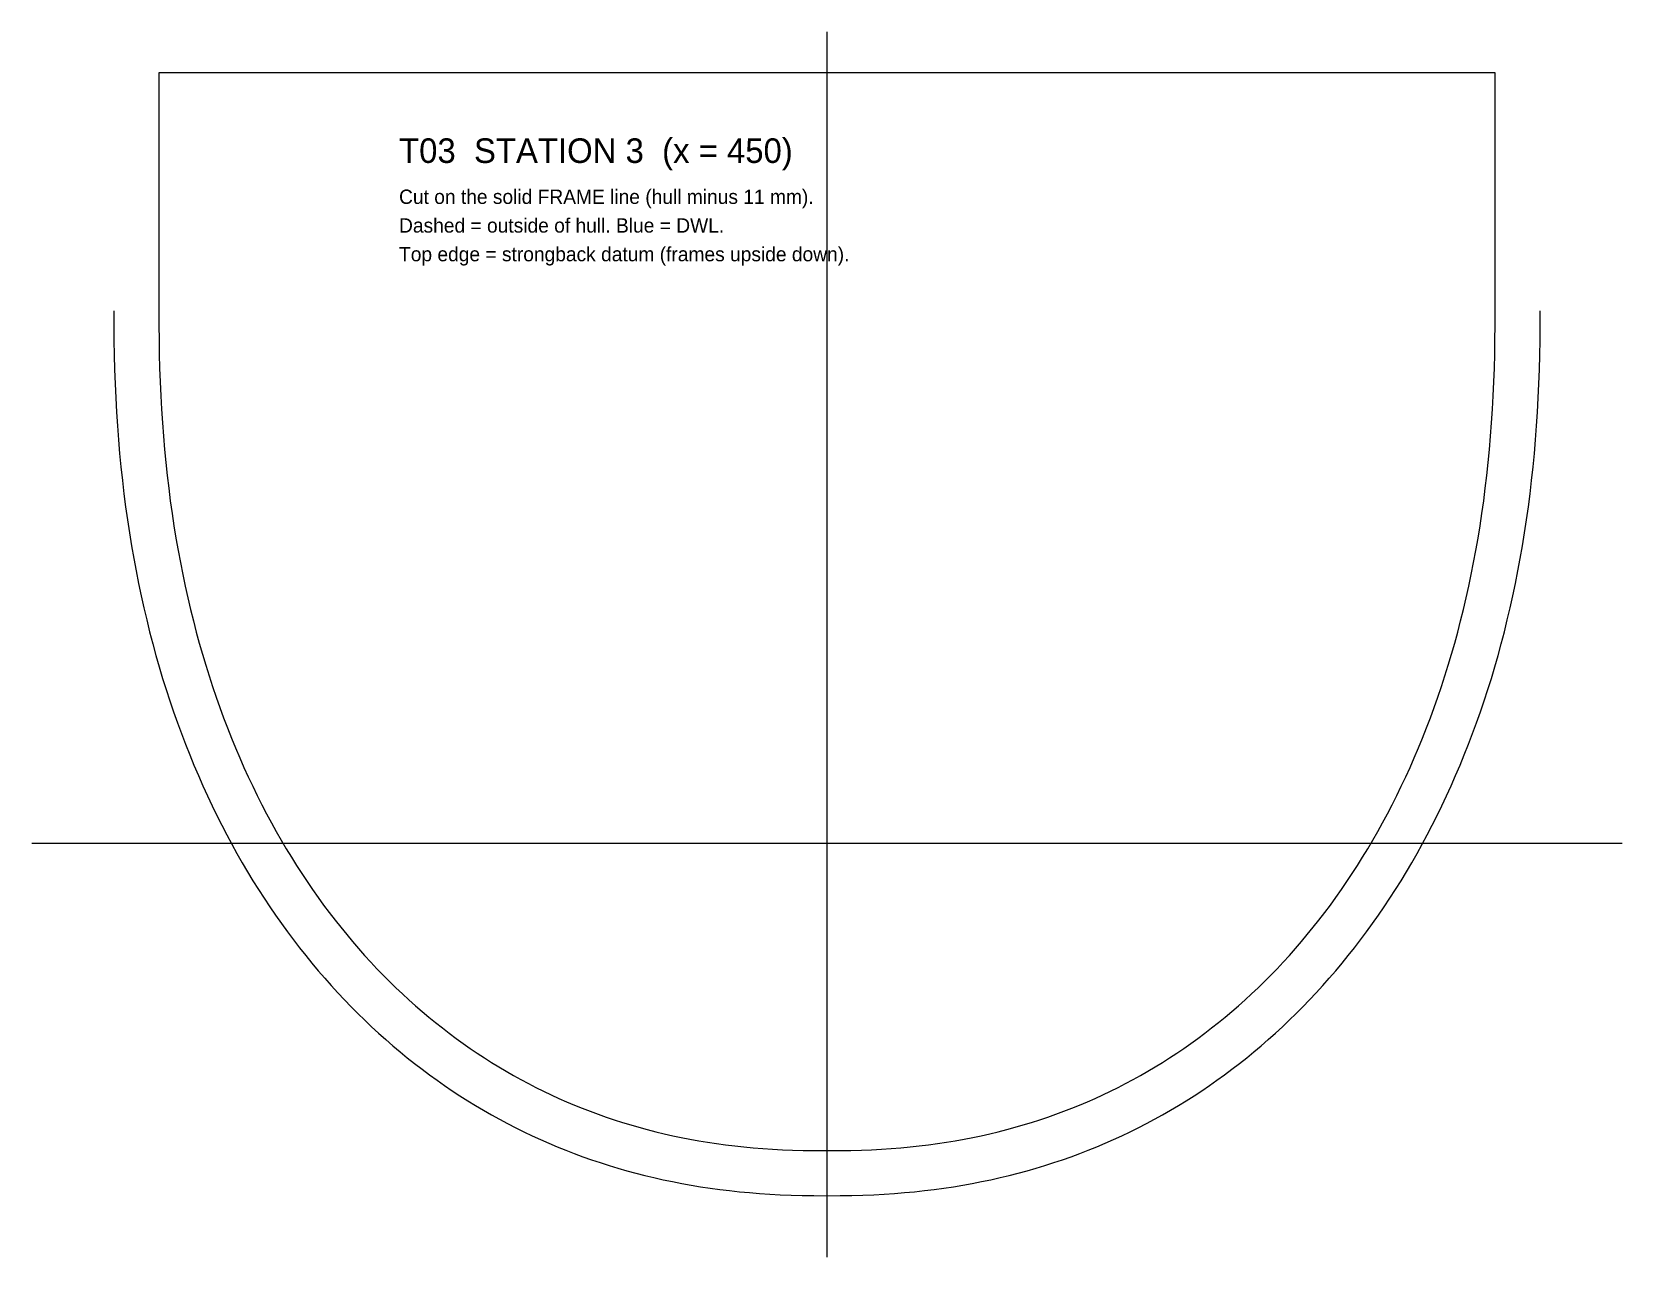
# Model space of a CAD drawing. Extents: x -194 to 194, y 1 to 300.
import ezdxf

# ---------------------------------------------------------------- set-up
doc = ezdxf.new("R2010")
doc.units = 0

msp = doc.modelspace()

# ---------------------------------------------------------------- linework, layer by layer
at = {"layer": 'CENTRELINE'}
msp.add_lwpolyline([(0, 0.985), (0, 300)], dxfattribs=at)
at = {"layer": 'DWL'}
msp.add_lwpolyline([(-194.069, 102), (194.069, 102)], dxfattribs=at)
at = {"layer": 'FRAME_CUT'}
msp.add_lwpolyline([(-163.069, 231.905), (-163.059, 228.33), (-163.026, 224.83), (-162.964, 221.37), (-162.873, 217.947), (-162.753, 214.558), (-162.601, 211.203), (-162.419, 207.881), (-162.205, 204.593), (-161.96, 201.336), (-161.684, 198.112), (-161.376, 194.92), (-161.038, 191.76), (-160.668, 188.631), (-160.268, 185.534), (-159.838, 182.469), (-159.377, 179.435), (-158.887, 176.432), (-158.367, 173.46), (-157.818, 170.52), (-157.24, 167.61), (-156.634, 164.732), (-155.999, 161.885), (-155.337, 159.068), (-154.647, 156.283), (-153.93, 153.528), (-153.186, 150.804), (-152.415, 148.111), (-151.619, 145.449), (-150.797, 142.817), (-149.949, 140.216), (-149.076, 137.646), (-148.179, 135.106), (-147.257, 132.597), (-146.311, 130.119), (-145.342, 127.671), (-144.349, 125.254), (-143.333, 122.867), (-142.295, 120.511), (-141.234, 118.185), (-140.151, 115.889), (-139.046, 113.624), (-137.92, 111.389), (-136.772, 109.184), (-135.604, 107.01), (-134.416, 104.865), (-133.207, 102.751), (-131.978, 100.667), (-130.73, 98.613), (-129.462, 96.59), (-128.175, 94.596), (-126.87, 92.632), (-125.545, 90.698), (-124.203, 88.794), (-122.842, 86.92), (-121.464, 85.076), (-120.068, 83.261), (-118.655, 81.476), (-117.225, 79.721), (-115.778, 77.995), (-114.315, 76.299), (-112.835, 74.633), (-111.339, 72.996), (-109.827, 71.388), (-108.299, 69.809), (-106.756, 68.26), (-105.197, 66.74), (-103.623, 65.25), (-102.034, 63.788), (-100.431, 62.356), (-98.812, 60.953), (-97.179, 59.578), (-95.532, 58.233), (-93.871, 56.916), (-92.195, 55.628), (-90.505, 54.369), (-88.802, 53.139), (-87.085, 51.938), (-85.354, 50.765), (-83.609, 49.62), (-81.851, 48.505), (-80.08, 47.417), (-78.295, 46.358), (-76.497, 45.328), (-74.685, 44.326), (-72.86, 43.352), (-71.022, 42.407), (-69.171, 41.49), (-67.306, 40.601), (-65.428, 39.74), (-63.537, 38.907), (-61.632, 38.103), (-59.714, 37.326), (-57.782, 36.578), (-55.836, 35.858), (-53.877, 35.166), (-51.903, 34.502), (-49.914, 33.865), (-47.911, 33.257), (-45.893, 32.677), (-43.86, 32.125), (-41.81, 31.601), (-39.745, 31.105), (-37.662, 30.638), (-35.562, 30.198), (-33.444, 29.786), (-31.306, 29.402), (-29.147, 29.046), (-26.967, 28.719), (-24.763, 28.42), (-22.534, 28.148), (-20.276, 27.905), (-17.987, 27.691), (-15.662, 27.504), (-13.295, 27.346), (-10.877, 27.217), (-8.396, 27.116), (-5.827, 27.043), (-3.122, 27), (0, 26.985), (3.122, 27), (5.827, 27.043), (8.396, 27.116), (10.877, 27.217), (13.295, 27.346), (15.662, 27.504), (17.987, 27.691), (20.276, 27.905), (22.534, 28.148), (24.763, 28.42), (26.967, 28.719), (29.147, 29.046), (31.306, 29.402), (33.444, 29.786), (35.562, 30.198), (37.662, 30.638), (39.745, 31.105), (41.81, 31.601), (43.86, 32.125), (45.893, 32.677), (47.911, 33.257), (49.914, 33.865), (51.903, 34.502), (53.877, 35.166), (55.836, 35.858), (57.782, 36.578), (59.714, 37.326), (61.632, 38.103), (63.537, 38.907), (65.428, 39.74), (67.306, 40.601), (69.171, 41.49), (71.022, 42.407), (72.86, 43.352), (74.685, 44.326), (76.497, 45.328), (78.295, 46.358), (80.08, 47.417), (81.851, 48.505), (83.609, 49.62), (85.354, 50.765), (87.085, 51.938), (88.802, 53.139), (90.505, 54.369), (92.195, 55.628), (93.871, 56.916), (95.532, 58.233), (97.179, 59.578), (98.812, 60.953), (100.431, 62.356), (102.034, 63.788), (103.623, 65.25), (105.197, 66.74), (106.756, 68.26), (108.299, 69.809), (109.827, 71.388), (111.339, 72.996), (112.835, 74.633), (114.315, 76.299), (115.778, 77.995), (117.225, 79.721), (118.655, 81.476), (120.068, 83.261), (121.464, 85.076), (122.842, 86.92), (124.203, 88.794), (125.545, 90.698), (126.87, 92.632), (128.175, 94.596), (129.462, 96.59), (130.73, 98.613), (131.978, 100.667), (133.207, 102.751), (134.416, 104.865), (135.604, 107.01), (136.772, 109.184), (137.92, 111.389), (139.046, 113.624), (140.151, 115.889), (141.234, 118.185), (142.295, 120.511), (143.333, 122.867), (144.349, 125.254), (145.342, 127.671), (146.311, 130.119), (147.257, 132.597), (148.179, 135.106), (149.076, 137.646), (149.949, 140.216), (150.797, 142.817), (151.619, 145.449), (152.415, 148.111), (153.186, 150.804), (153.93, 153.528), (154.647, 156.283), (155.337, 159.068), (155.999, 161.885), (156.634, 164.732), (157.24, 167.61), (157.818, 170.52), (158.367, 173.46), (158.887, 176.432), (159.377, 179.435), (159.838, 182.469), (160.268, 185.534), (160.668, 188.631), (161.038, 191.76), (161.376, 194.92), (161.684, 198.112), (161.96, 201.336), (162.205, 204.593), (162.419, 207.881), (162.601, 211.203), (162.753, 214.558), (162.873, 217.947), (162.964, 221.37), (163.026, 224.83), (163.059, 228.33), (163.069, 231.905), (163.069, 290), (-163.069, 290)], close=True, dxfattribs=at)
at = {"layer": 'HULL_OUTSIDE'}
msp.add_lwpolyline([(-174.069, 231.875), (-174.059, 228.262), (-174.025, 224.679), (-173.961, 221.127), (-173.868, 217.605), (-173.744, 214.114), (-173.588, 210.653), (-173.399, 207.223), (-173.178, 203.823), (-172.925, 200.454), (-172.639, 197.116), (-172.32, 193.807), (-171.969, 190.53), (-171.585, 187.282), (-171.17, 184.065), (-170.722, 180.879), (-170.244, 177.723), (-169.733, 174.598), (-169.192, 171.503), (-168.62, 168.439), (-168.017, 165.405), (-167.384, 162.402), (-166.722, 159.429), (-166.03, 156.487), (-165.308, 153.575), (-164.558, 150.693), (-163.78, 147.842), (-162.973, 145.022), (-162.138, 142.232), (-161.276, 139.473), (-160.387, 136.744), (-159.47, 134.045), (-158.528, 131.377), (-157.559, 128.74), (-156.564, 126.133), (-155.543, 123.556), (-154.498, 121.011), (-153.427, 118.495), (-152.332, 116.01), (-151.212, 113.556), (-150.069, 111.132), (-148.901, 108.738), (-147.711, 106.375), (-146.497, 104.042), (-145.26, 101.74), (-144.001, 99.469), (-142.72, 97.228), (-141.416, 95.017), (-140.091, 92.837), (-138.744, 90.687), (-137.377, 88.568), (-135.988, 86.48), (-134.579, 84.422), (-133.149, 82.394), (-131.699, 80.397), (-130.23, 78.43), (-128.741, 76.494), (-127.232, 74.588), (-125.704, 72.713), (-124.157, 70.868), (-122.592, 69.054), (-121.008, 67.271), (-119.406, 65.517), (-117.786, 63.795), (-116.148, 62.102), (-114.492, 60.441), (-112.819, 58.809), (-111.129, 57.209), (-109.422, 55.638), (-107.698, 54.098), (-105.958, 52.589), (-104.201, 51.11), (-102.427, 49.662), (-100.638, 48.244), (-98.833, 46.857), (-97.012, 45.5), (-95.175, 44.174), (-93.323, 42.878), (-91.456, 41.613), (-89.573, 40.378), (-87.676, 39.173), (-85.763, 37.999), (-83.836, 36.856), (-81.894, 35.743), (-79.937, 34.661), (-77.966, 33.609), (-75.98, 32.587), (-73.98, 31.596), (-71.965, 30.636), (-69.936, 29.706), (-67.893, 28.806), (-65.836, 27.937), (-63.764, 27.099), (-61.678, 26.291), (-59.577, 25.513), (-57.462, 24.766), (-55.332, 24.05), (-53.188, 23.364), (-51.028, 22.708), (-48.853, 22.083), (-46.663, 21.489), (-44.457, 20.925), (-42.235, 20.391), (-39.996, 19.888), (-37.739, 19.415), (-35.465, 18.973), (-33.172, 18.561), (-30.858, 18.18), (-28.524, 17.83), (-26.167, 17.51), (-23.786, 17.22), (-21.378, 16.961), (-18.939, 16.732), (-16.467, 16.534), (-13.955, 16.366), (-11.395, 16.229), (-8.774, 16.122), (-6.069, 16.046), (-3.232, 16), (0, 15.985), (3.232, 16), (6.069, 16.046), (8.774, 16.122), (11.395, 16.229), (13.955, 16.366), (16.467, 16.534), (18.939, 16.732), (21.378, 16.961), (23.786, 17.22), (26.167, 17.51), (28.524, 17.83), (30.858, 18.18), (33.172, 18.561), (35.465, 18.973), (37.739, 19.415), (39.996, 19.888), (42.235, 20.391), (44.457, 20.925), (46.663, 21.489), (48.853, 22.083), (51.028, 22.708), (53.188, 23.364), (55.332, 24.05), (57.462, 24.766), (59.577, 25.513), (61.678, 26.291), (63.764, 27.099), (65.836, 27.937), (67.893, 28.806), (69.936, 29.706), (71.965, 30.636), (73.98, 31.596), (75.98, 32.587), (77.966, 33.609), (79.937, 34.661), (81.894, 35.743), (83.836, 36.856), (85.763, 37.999), (87.676, 39.173), (89.573, 40.378), (91.456, 41.613), (93.323, 42.878), (95.175, 44.174), (97.012, 45.5), (98.833, 46.857), (100.638, 48.244), (102.427, 49.662), (104.201, 51.11), (105.958, 52.589), (107.698, 54.098), (109.422, 55.638), (111.129, 57.209), (112.819, 58.809), (114.492, 60.441), (116.148, 62.102), (117.786, 63.795), (119.406, 65.517), (121.008, 67.271), (122.592, 69.054), (124.157, 70.868), (125.704, 72.713), (127.232, 74.588), (128.741, 76.494), (130.23, 78.43), (131.699, 80.397), (133.149, 82.394), (134.579, 84.422), (135.988, 86.48), (137.377, 88.568), (138.744, 90.687), (140.091, 92.837), (141.416, 95.017), (142.72, 97.228), (144.001, 99.469), (145.26, 101.74), (146.497, 104.042), (147.711, 106.375), (148.901, 108.738), (150.069, 111.132), (151.212, 113.556), (152.332, 116.01), (153.427, 118.495), (154.498, 121.011), (155.543, 123.556), (156.564, 126.133), (157.559, 128.74), (158.528, 131.377), (159.47, 134.045), (160.387, 136.744), (161.276, 139.473), (162.138, 142.232), (162.973, 145.022), (163.78, 147.842), (164.558, 150.693), (165.308, 153.575), (166.03, 156.487), (166.722, 159.429), (167.384, 162.402), (168.017, 165.405), (168.62, 168.439), (169.192, 171.503), (169.733, 174.598), (170.244, 177.723), (170.722, 180.879), (171.17, 184.065), (171.585, 187.282), (171.969, 190.53), (172.32, 193.807), (172.639, 197.116), (172.925, 200.454), (173.178, 203.823), (173.399, 207.223), (173.588, 210.653), (173.744, 214.114), (173.868, 217.605), (173.961, 221.127), (174.025, 224.679), (174.059, 228.262), (174.069, 231.875)], dxfattribs=at)

# ---------------------------------------------------------------- texts
at = {"layer": 'TEXT'}
for s, height, p in [('T03  STATION 3  (x = 450)', 6, (-104.441, 268)), ('Cut on the solid FRAME line (hull minus 11 mm).', 3.5, (-104.441, 258)), ('Dashed = outside of hull. Blue = DWL.', 3.5, (-104.441, 251)), ('Top edge = strongback datum (frames upside down).', 3.5, (-104.441, 244))]:
    msp.add_text(s, height=height, dxfattribs=at).set_placement(p)

doc.saveas('drawing.dxf')
